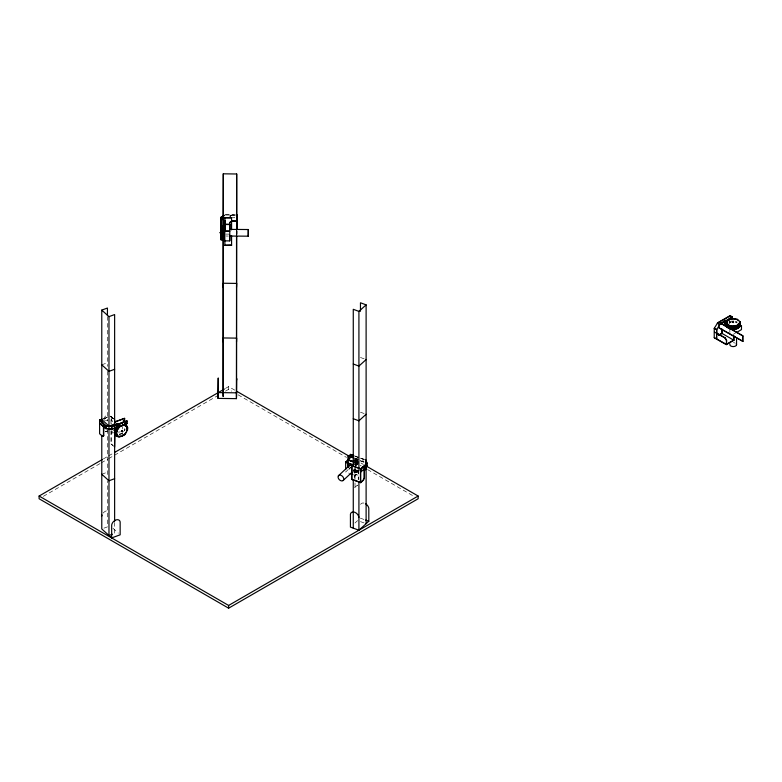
<?xml version="1.0" encoding="UTF-8"?>
<svg xmlns="http://www.w3.org/2000/svg" width="782" height="782" viewBox="0 0 782 782"><rect width="100%" height="100%" fill="white"/><g stroke="black" fill="none" stroke-linecap="round" stroke-linejoin="round"><path stroke-width="0.59" stroke-dasharray="3.91 2.93" d="M121.386 433.981L122.334 433.042M359.427 469.327L355.849 472.533L354.07 471.585L354.725 472.484L356.621 470.06L358.518 471.292L358.029 470.559L357.677 470.999M230.025 214.982L230.035 217.523L234.502 217.552M230.025 216.546L231.707 214.991L230.025 216.35M236.604 234.698L236.672 231.218L236.682 234.786M236.936 234.708L237.014 231.218M355.859 472.494L355.136 471.81M236.526 232.567L236.682 228.706M356.504 470.813C355.341 469.874 355.155 469.777 353.865 469.865M357.785 461.224C357.081 459.894 355.644 459.405 354.833 459.493M354.842 459.454L355.527 459.669M349.437 468.262C348.195 468.838 350.874 469.562 349.407 468.281M357.775 464.713L355.136 462.103L355.605 461.703L355.771 462.573L357.54 460.93L356.934 460.403M736.097 321.627L737.045 321.764M356.074 460.696L357.442 459.337M358.43 461.781L356.641 463.462L358.655 461.175M357.54 470.06C354.295 473.012 357.482 472.152 357.785 470.021M354.735 472.455L356.582 470.07M735.979 322.008L735.119 321.842M119.245 434.909L120.35 434.303M124.68 430.208C124.025 431.869 124.934 429.934 125.12 429.103M355.331 474.596C353.474 480.568 357.003 471.096 355.331 469.738M731.19 321.803L729.225 322.125M357.374 460.06L355.136 462.103M356.084 460.784L356.602 461.018L356.201 460.52M736.37 322.096L737.025 322.409M357.384 457.744L354.725 460.207L358.547 457.02M354.442 461.009L356.23 459.347M354.725 461.126L356.494 459.484M354.793 461.869L356.563 460.227L355.888 459.865M356.563 461.057L357.863 459.855M355.849 461.888L357.618 460.246M348.303 469.503L345.654 471.966L348.977 473.159M349.046 468.789L350.815 467.147M349.231 469.034L351.001 467.392M357.902 461.175L356.064 462.876L358.43 460.96M358.713 462.103L356.905 463.755L357.785 463.882M355.615 465.691L357.384 464.049M355.615 465.964L357.384 464.322M352.711 471.165L354.481 469.523L353.816 469.151M353.63 470.735L355.39 469.092A3.353 2.326 47.1 0 1 354.158 469.415M353.757 471.575L355.536 469.894L354.842 469.689M353.552 472.191L355.888 470.031L356.572 470.217M354.471 472.436L357.56 470.217M357.863 470.09L356.093 471.732L356.66 471.575M355.605 472.543L358.42 469.845M356.67 472.406L358.537 470.178M356.944 471.448L357.599 472.035L359.554 470.275M353.396 474.742L355.615 475.534L358.264 473.071L354.07 471.585M357.384 485.104L354.725 487.567L357.667 485.202M354.93 523.031L357.628 520.577M357.599 472.035L357.442 471.184M103.322 458.946L107.535 456.512M108.59 455.906L113.859 452.866M225.46 388.429L228.618 386.611L234.942 390.257M43.313 496.335L100.164 463.511M101.22 462.895L107.535 459.249M108.59 458.643L217.034 396.034M225.46 391.166L228.618 389.348L231.775 391.166M731.18 321.607L729.645 322.771M729.039 323.103L731.414 321.744M729.039 323.377L731.111 322.184M733.193 334.393L735.266 333.191M120.711 434.127L121.386 433.815M729.215 322.516L729.401 319.613M729.137 321.871L730.056 322.076M104.114 418.409L108.317 416.826M103.244 418.966L107.447 417.383M110.966 423.658L110.966 416.523L114.905 419.66M105.159 431.693L107.271 430.902M105.345 431.85L107.447 431.058M112.158 432.534L111.533 432.993M119.275 434.166L122.549 432.935M110.966 430.794L110.966 443.873L113.077 445.388M101.777 364.823L107.437 362.74M101.777 419.533L107.437 417.451M101.777 474.244L107.437 472.162M103.898 528.173L107.437 526.873L107.437 480.676M358.655 470.696L357.951 470.226M360.707 465.925L360.717 465.349M225.343 214.757L234.502 214.815M225.343 214.952L236.731 215.03M231.697 215.187L234.717 215.206M232.264 217.728L234.492 217.748M225.881 234.101L228.901 234.121M225.959 236.027L228.305 236.047M735.012 343.024L734.23 342.809A3.353 1.935 0 0 0 733.369 342.721M354.852 455.965L364.774 459.533M354.676 456.131L358 457.323M360.209 458.115L364.451 459.64M354.95 458.193L358.264 459.386M354.764 458.36L358.088 459.552M354.852 458.702L358.176 459.894M360.385 460.686L364.774 462.26M354.676 458.868L358 460.06M360.209 460.852L364.451 462.377M358.264 463.227L355.028 462.113M354.852 462.27L358.264 463.501M354.764 462.465L358.088 463.648M355.615 467.401L355.615 463.755L354.442 463.11M360.463 357.482L364.979 359.143M360.463 412.192L364.979 413.854M354.393 473.853L358.918 475.515M360.326 518.134L364.568 519.688M360.463 521.614L364.979 523.275M358.733 470.588L358 470.52M122.158 433.902L121.689 433.502L123.546 435.144M735.266 321.91L737.338 323.113M354.969 459.552L363.395 464.42M238.099 394.812L346.543 457.431M354.969 462.289L361.284 465.935M367.599 469.581L413.932 496.335M354.725 463.208L355.615 463.755M110.966 416.523L114.622 419.768M110.008 416.024L113.664 419.26M121.513 436.17L119.646 434.489L119.793 435.007M110.966 443.873L113.713 446.307M112.96 528.28L118.356 533.177M122.315 426.992L122.559 427.568A3.353 2.287 -48.5 0 1 122.491 429.005M729.85 330.2L729.85 332.585M362.946 458.868L362.946 461.605M358.547 470.109L358.547 479.62M358.264 470.002L358.264 479.522M355.615 468.623L355.615 475.534M355.018 460.315L355.018 467.45M355.018 468.633L355.018 481.722M355.018 482.905L355.018 487.665M354.725 468.535L354.725 478.046M236.936 230.338L236.936 234.893M236.526 230.143L236.526 235.001M228.618 386.611L228.618 389.348M124.729 428.516L124.729 430.911M114.631 522.464L114.631 533.402M112.158 430.98L112.158 433.375M111.249 416.415L111.249 423.551M111.249 430.687L111.249 443.775M107.437 316.544L107.437 366.396M107.437 371.255L107.437 421.107M107.437 429.611L107.437 475.808M354.588 464.537A3.353 2.326 47.1 0 1 355.194 465.163M107.603 420.286A3.353 2.287 -48.5 0 1 105.492 420.706M104.935 420.452A3.353 2.287 -48.5 0 1 104.514 420.022M104.27 419.445A3.353 2.287 -48.5 0 1 107.877 414.9M120.408 431.625A3.353 2.287 -48.5 0 1 118.297 432.045M103.214 513.021A5.073 3.499 -47.8 0 1 107.984 510.724M360.59 504.419A5.073 3.499 47.8 0 1 364.568 503.276M354.911 464.528L355.458 464.879L354.911 464.528M355.663 463.863L356.181 464.273L355.742 463.765M111.533 419.308L112.158 421.596L111.533 419.308"/><path stroke-width="1.17" d="M221.169 224.092L220.856 220.915M220.837 224.043L220.837 223.505M221.228 230.25L221.071 236.027M221.081 234.483L224.434 234.483L224.424 238.784L221.071 238.618L221.081 236.614L221.091 239.722L224.454 239.82L224.424 235.91L221.071 235.978L221.159 237.826M221.179 226.369L221.189 225.705L221.189 226.399L224.522 226.448L224.551 225.587L221.198 225.568L221.15 227.005L221.091 232.078L224.444 232.371M221.081 237.493L224.434 237.493L221.081 237.503L221.101 239.8M221.13 239.224C220.289 238.324 223.232 241.57 224.444 239.439M221.169 236.829L221.208 233.232M221.15 232.762L221.218 232.029M221.111 230.016L224.463 230.084L224.502 226.819L221.15 226.78L224.522 226.819M224.854 223.672L224.845 223.847M120.545 425.77C115.169 431.635 115.316 434.763 119.441 437.118C120.927 435.916 122.197 436.972 123.224 435.291C126.019 434.03 127.31 430.393 126.635 431.41M219.781 232.762L219.781 232.586M220.729 228.53L220.729 228.364M221.101 239.771L221.071 238.578L224.434 238.412L221.081 238.471M221.081 237.845L221.071 236.77M221.071 228.53L221.071 228.364M224.434 239.077L221.081 239.38L221.071 237.738L224.434 237.865M221.169 237.229L221.081 235.881M221.198 225.597L224.532 225.734L224.532 226.418M731.6 328.753L731.981 329.281L734.855 328.831M223.339 238.94C220.798 237.181 221.003 241.169 221.071 238.178L224.434 238.227M224.463 229.605C219.058 231.032 220.69 227.132 224.473 228.901M221.15 238.148L221.081 239.36M224.424 234.483L224.444 232.469L221.091 232.401M224.502 227.239L224.542 226.164M224.434 238.842L221.081 239.272M224.757 228.5L224.483 227.699L220.72 227.689L220.72 230.416L221.267 217.308L224.317 215.539M224.463 230.035L224.444 232.039L221.091 232M221.081 234.835C229.136 233.701 220.944 237.112 221.071 235.011M224.424 237.21L224.424 236.79M221.091 239.057L221.15 238.344M221.14 227.67L224.493 227.777M221.071 236.975L224.414 236.887M220.72 227.689L220.935 217.308L224.463 215.265M220.72 230.416L220.935 220.045L224.463 218.002M221.267 217.308L221.052 230.426M221.081 233.945L224.434 233.72L221.208 234.053M229.879 235.255L229.761 240.895L224.737 240.856L224.884 220.407L225.216 224.512M224.884 217.748L231.58 217.797L224.884 217.748L224.884 225.079M224.796 228.109L224.737 231.286L229.761 231.316L229.908 224.278L224.884 224.239L224.815 227.142M225.079 231.276L225.216 220.407M224.884 245.294L231.58 245.147L224.884 245.294L224.884 240.348M236.936 221.023L231.58 220.993L229.898 222.538L231.58 221.179L236.936 221.218L236.731 215.03M236.604 221.023L236.731 214.835M236.731 228.706L236.682 173.995L223.281 173.819L223.134 225.099M221.169 226.79L224.502 226.985M224.522 226.145L221.169 226.145M224.444 232.489L221.081 232.713M121.513 436.239L122.188 435.945M122.217 425.74C120.927 424.538 122.109 426.952 122.754 425.037M221.071 235.656L224.424 235.665L221.081 235.607M218.031 398.39L218.217 378.175L218.031 398.39L236.447 398.634L236.682 235.998M223.134 287.102L223.281 283.24L236.682 283.416L236.526 287.277M223.134 341.812L223.281 337.951L236.682 338.127L236.526 341.988M236.682 173.995L236.604 228.999M353.835 461.458L353.689 460.96M736.087 328.997L735.979 325.723L735.803 329.066L735.217 328.645L737.309 328.596L737.367 325.224C739.625 324.344 738.433 329.007 736.37 328.372C738.022 323.621 733.751 326.954 731.6 326.006C728.062 323.21 730.877 334.686 729.068 325.224C727.504 323.074 727.289 329.33 729.215 327.951M248.275 229.537L248.236 236.184L229.468 236.047M248.246 236.174L248.285 229.527L229.527 229.4M224.444 231.335L221.101 231.228M126.85 430.706L127.72 429.729L126.997 430.325M733.624 318.88C731.268 318.362 737.7 319.066 735.256 319.046M733.624 328.899L732.822 328.87M738.892 320.894C739.88 321.412 738.237 319.476 735.989 319.242M736.087 326.26C733.917 324.862 736.615 329.418 734.054 328.831C732.842 325.429 736.644 325.204 734.757 329.251M739.166 323.67C742.206 324.618 737.514 330.356 738.863 324.1C738.97 322.409 741.092 323.435 739.293 323.435M119.685 424.245L119.89 423.541M731.6 326.026C732.294 326.925 733.193 325.507 732.392 328.831C729.889 329.134 731.991 325.38 730.417 325.801C730.202 332.282 732.265 326.778 729.147 328.577M126.029 426.239C127.652 426.385 123.057 424.489 124.182 425.428M125.042 433.795L125.052 434.626L124.485 434.372M120.477 436.464L121.151 436.278M123.478 425.516L123.145 424.792M351.929 456.483L351.226 456.317L351.753 456.649M122.539 425.584L123.204 425.437M119.235 425.232L118.776 425.721L118.815 425.017M116.626 432.211L116.801 431.508L114.563 430.032M348.84 467.196L348.264 463.169M353.063 461.136L353.757 461.341M727.025 326.485C726.136 327.814 729.674 325.683 727.583 324.1L727.045 322.761L726.136 322.595M726.869 326.182C724.474 322.057 728.433 319.173 732.822 318.88M737.055 328.127L737.309 328.596M724.415 320.288L724.982 320.708M117.535 436.571L115.345 434.362M124.182 434.675L124.006 435.535L123.556 435.163M119.499 436.473L120.135 436.454M730.447 328.489L730.349 328.997M726.214 321.783L727.152 321.568M739.371 326.172L740.016 325.859M733.663 328.802L733.663 326.065L733.399 329.32M115.032 429.523C121.347 435.056 110.761 424.313 116.391 430.638M125.032 425.701L124.524 425.428M363.552 466.375L360.434 468.907L360.434 482.582L363.268 479.953L364.148 477.763L364.148 468.037M353.738 463.765L351.617 465.74L351.617 479.415L360.717 482.68L363.552 480.05L364.432 477.861L364.432 468.135M126.85 427.383C126.449 425.359 127.965 429.279 126.997 427.656M350.756 464.342L350.502 464.928A3.353 2.326 47.1 0 0 350.444 465.622M734.054 318.89L734.836 318.997M115.922 434.421L116.098 434.909M126.86 425.946L124.328 423.668M118.629 436.229L118.639 437.04L119.284 436.288M115.296 428.819C114.074 424.939 121.943 432.182 116.538 426.767M115.834 427.764C118.541 428.849 117.046 432.026 114.983 428.077M126.029 432.475L126.401 431.791M733.653 340.405L733.887 335.889L733.887 340.268L726.312 344.637L714.23 337.668L714.23 328.362L717.397 323.259L721.806 320.434L724.181 322.076M714.465 328.225L716.83 329.593L716.595 339.036L716.595 329.73L719.763 324.628L732.47 317.013L730.105 315.645L717.397 322.986L719.763 324.354L732.47 317.013M728.296 328.205L728.501 324.892M730.447 319.3L730.349 318.733L731.19 319.066M127.065 428.292L127.065 429.641M124.749 424.802L124.69 424.255M121.513 425.936L120.829 425.613M116.283 435.124L114.455 433.502M121.914 423.433L122.422 423.082M729.401 325.38L730.075 325.635L728.081 325.341M737.055 319.603L737.309 319.134L736.39 319.349M727.68 320.894L726.586 321.011L727.28 321.324M739.733 326.886L739.86 323.992M739.166 326.407C739.313 327.853 737.768 327.003 738.364 328.078M125.374 433.502L125.814 432.837M733.379 326.612L732.812 326.084L732.812 328.821M737.905 327.57C735.794 323.748 741.297 323.865 739.225 327.443M116.86 434.186C114.152 434.704 119.636 432.651 114.798 431.947M117.271 435.232L116.958 436.102L117.662 435.613M728.374 327.453L727.221 327.443L727.221 324.706L727.837 324.266L726.586 323.992L727.25 323.68M348.127 460.08L348.303 455.808L353.835 457.793M350.248 457.284L350.424 454.381L353.747 455.574M345.654 469.571L345.654 462.113L348.303 459.65L352.574 461.458M338.802 475.407L350.287 464.733M351.9 465.837L353.845 464.029M343.015 480.598L351.861 472.387M360.717 482.68L360.717 469.005L366.914 463.257L365.517 460.021M360.903 468.838L361.186 471.673L361.186 468.946L367.198 463.355L365.693 459.855L365.693 461.683M351.9 479.513L352.076 465.671L361.186 468.946M366.914 465.994L364.715 468.389L364.432 465.554M361.186 471.673L367.198 466.092L367.198 463.355M358.918 468.213L358.918 311.383L366.113 304.853L360.463 302.781L360.463 311.285M366.113 359.564L358.918 366.093L353.269 364.011M366.113 414.274L358.918 420.804L353.269 418.722M364.314 470.617L366.113 468.985M358.918 517.361A5.073 3.499 47.8 0 0 354.676 512.249A5.073 3.499 47.8 0 0 350.434 514.253L350.434 527.107L358.918 530.225L368.811 521.242L368.811 508.388A5.073 3.499 47.8 0 0 365.575 503.764M116.801 434.509L117.124 434.968M727.045 322.966L726.214 323.21L727.152 323.435M116.019 431.86L114.192 430.237M737.367 319.779L737.934 320.102M102.002 419.201L99.617 420.1L99.617 433.775L102.55 436.366L103.742 435.711L103.742 425.985M103.742 435.711L102.55 436.366M221.267 220.045L224.317 218.276M366.553 466.238L418.145 496.032L418.145 498.76L228.618 608.181L39.1 498.76L39.1 496.032L102.276 459.552M114.905 452.26L224.405 389.045M39.1 496.032L228.618 605.444L418.145 496.032M722.842 320.112L730.105 315.918L732.47 317.287M718.971 325.635L718.971 327.824L742.9 341.363L742.9 335.889L729.508 328.157M724.67 325.361L726.869 324.286M726.977 324.305L724.894 325.771M714.465 332.057L716.83 333.425M714.23 337.668L726.546 344.5L726.546 340.131L725.364 338.078L716.938 333.21M718.766 335.048L721.806 333.288L733.887 340.268M718.766 335.322L722.05 333.425L722.05 329.046L721.806 333.562M738.364 325.341L737.015 325.351L737.045 328.704M733.193 330.287L741.483 325.498L741.483 329.603L736.302 332.594M716.703 333.347L725.364 338.078M726.312 344.637L726.546 340.131M726.312 344.363L733.653 340.131M721.033 323.543L742.9 335.889M718.971 327.824L742.9 341.363M120.487 426.464L121.151 426.102M127.124 429.269L127.808 428.556L127.124 428.614M122.549 435.779L123.204 435.398M740.339 322.585L739.449 322.976M730.642 326.329L730.642 329.066M348.137 464.107L347.57 464.029M726.214 325.947L726.83 325.742M116.567 433.248L114.768 430.96M102.188 419.367L99.519 420.364L105.736 425.877L111.865 426.571L126.928 420.912L126.928 423.649L111.865 429.308L105.736 428.614L99.519 423.101L106.02 428.507L111.689 429.142L126.928 423.649M102.55 422.691L103.742 424.763M103.459 423.502L103.459 426.239M114.622 419.768L114.905 430.364M124.729 418.419L114.719 421.957L124.543 418.262L124.729 421.498M99.617 420.1L106.02 425.77L111.689 426.415L126.928 420.912M119.685 424.313L120.35 424.059M114.905 435.809L117.085 434.988M114.622 447.118L114.905 433.932M101.777 423.179L101.777 310.112L107.437 308.03L107.437 315.332M101.777 310.112L108.972 316.642L114.631 314.56L114.631 521.242M114.631 369.27L108.972 371.352L101.777 364.823M114.631 423.981L108.972 426.063L101.777 419.533M114.631 478.692L108.972 480.774L101.777 474.244M112.364 534.233L108.972 535.484L108.972 316.642M111.67 537.928L120.154 534.81L120.154 521.956A5.073 3.499 -47.8 0 0 115.912 519.962A5.073 3.499 -47.8 0 0 111.67 525.074L111.67 537.928L101.777 528.955L101.777 435.339M114.778 433.629L117.72 436.679M125.443 424.919L127.407 426.728M726.107 322.409L726.996 322.018M726.107 325.146L726.869 324.999M740.095 325.39L740.339 322.409L739.518 322.731M739.528 322.008C739.137 321.011 740.652 321.852 739.44 322.262M348.342 466.18L347.882 466.688L348.625 466.883M726.273 321.607L726.273 326.123M726.527 324.315L726.83 324.726M119.235 427.5C117.398 426.2 120.174 430.853 116.821 426.434M727.221 324.706C729.098 325.185 726.879 323.132 727.788 326.143M727.387 324.853L727.387 327.59M739.694 324.159L738.208 324.706L738.14 328.205M224.884 224.502L229.908 224.551M221.12 229.018L224.463 229.038M224.737 231.013L229.761 231.042L229.761 240.895M224.424 236.653L221.062 236.663L221.189 235.871M218.256 392.593L236.682 392.838M726.869 325.468L726.107 325.322M724.65 320.757L724.679 320.102M348.234 465.798L347.55 465.495M728.296 319.525L729.049 319.76M724.992 323.445L724.425 323.621L725.051 323.484M348.068 464.743L347.57 464.449M728.208 320.288L727.221 320.288L727.788 320.679M738.658 327.052L738.619 324.237L739.205 324.686M724.992 320.161L724.826 320.757M350.248 454.547L353.572 455.74M348.127 455.974L353.66 457.959M353.835 461.908L348.303 459.914L345.654 462.387L353.396 465.173M349.231 460.481L352.555 461.663M345.654 462.113L353.396 464.899M351.617 465.74L360.717 469.005M350.082 473.55L352.291 474.342M352.076 479.356L360.903 482.514M358.918 311.383L353.269 309.301L353.269 466.14M365.634 520.079L368.811 521.242M735.774 326.319L735.803 329.066M729.635 318.655L731.414 319.682M730.075 319.359L729.137 319.134L729.42 319.642M719.675 321.666L722.05 323.034M719.205 322.213L728.013 327.296M717.397 323.259L719.763 324.628M714.23 328.362L716.595 329.73M237.044 391.469L350.756 457.128M125.325 425.77L127.72 427.705M125.843 425.858L127.671 427.48M118.532 425.31L119.05 425.701M115.13 427.813L116.958 429.435M114.455 429.289L116.283 430.911M114.143 430.511L115.971 432.133M99.901 419.993L102.823 422.583M114.143 432.524L115.971 434.147M114.192 432.759L116.019 434.381M120.145 426.718L119.441 426.513L119.529 427.197M732.382 318.89L731.6 318.978M725.129 338.215L726.312 340.268M365.517 462.758L366.445 464.909M236.682 379.974L236.643 378.42L236.447 398.634M731.6 325.977L731.678 329.251M742.665 336.025L742.665 341.499M740.173 321.607L740.173 326.123M739.049 324.853L739.049 327.59M736.546 338.762L736.546 344.745M734.454 326.544L734.454 329.281M733.066 326.612L733.066 329.339M731.981 326.544L731.981 329.281M729.391 325.967L729.391 328.704M726.703 320.845L726.586 323.748M726.586 323.992L726.703 326.886M724.523 320.151L724.572 320.728M366.113 304.853L366.113 523.696M358.918 481.595L358.918 530.225M353.269 479.513L353.269 528.143M350.424 454.381L350.424 457.118M348.303 455.808L348.303 467.108M237.063 215.03L237.063 228.901M236.936 221.218L236.936 229.194M236.526 236.223L236.526 396.699M231.58 217.797L231.58 229.879M231.58 235.636L231.58 245.343M229.908 222.342L229.898 229.83M228.618 605.444L228.618 608.181M223.281 173.819L223.281 226.096M223.281 239.468L223.134 396.523L223.134 239.693M220.935 217.308L220.856 223.652M126.743 420.745L126.743 423.482M117.105 427.343L116.919 424.44L116.919 427.177M111.865 426.571L111.865 429.308M111.689 426.415L111.689 429.142M106.02 425.77L106.02 428.507M105.736 425.877L105.736 428.614M103.459 426.082L103.459 435.809M736.185 343.767A3.353 1.935 0 0 1 733.477 346.582A3.353 1.935 0 0 1 730.007 344.06M101.777 516.091A5.073 3.499 -47.8 0 1 102.041 515.045M122.285 431.654L122.794 431.371L122.285 431.654M123.253 421.009L123.771 420.745L123.253 421.009M125.452 422.954L125.961 422.691L125.452 422.954M349.251 458.184L349.769 458.575L349.251 458.184M732.871 321.363L733.526 321.441L732.9 321.314M116.518 423.531L117.075 423.414L116.557 423.453M121.572 430.911L122.109 430.765L121.572 430.911M730.114 316.964L730.769 317.013L730.114 316.964M732.881 322.428L733.526 322.516L732.881 322.428M338.371 475.847L338.127 476.433A3.353 2.326 47.1 0 0 341.538 480.901A3.353 2.326 47.1 0 0 343.151 477.128A3.353 2.326 47.1 0 0 338.371 475.847M737.035 325.38C735.256 325.693 738.061 326.27 737.035 325.38M224.454 230.299C215.94 228.686 224.845 233.114 224.454 230.328M224.434 233.046L221.091 233.29L224.434 233.065"/></g></svg>
